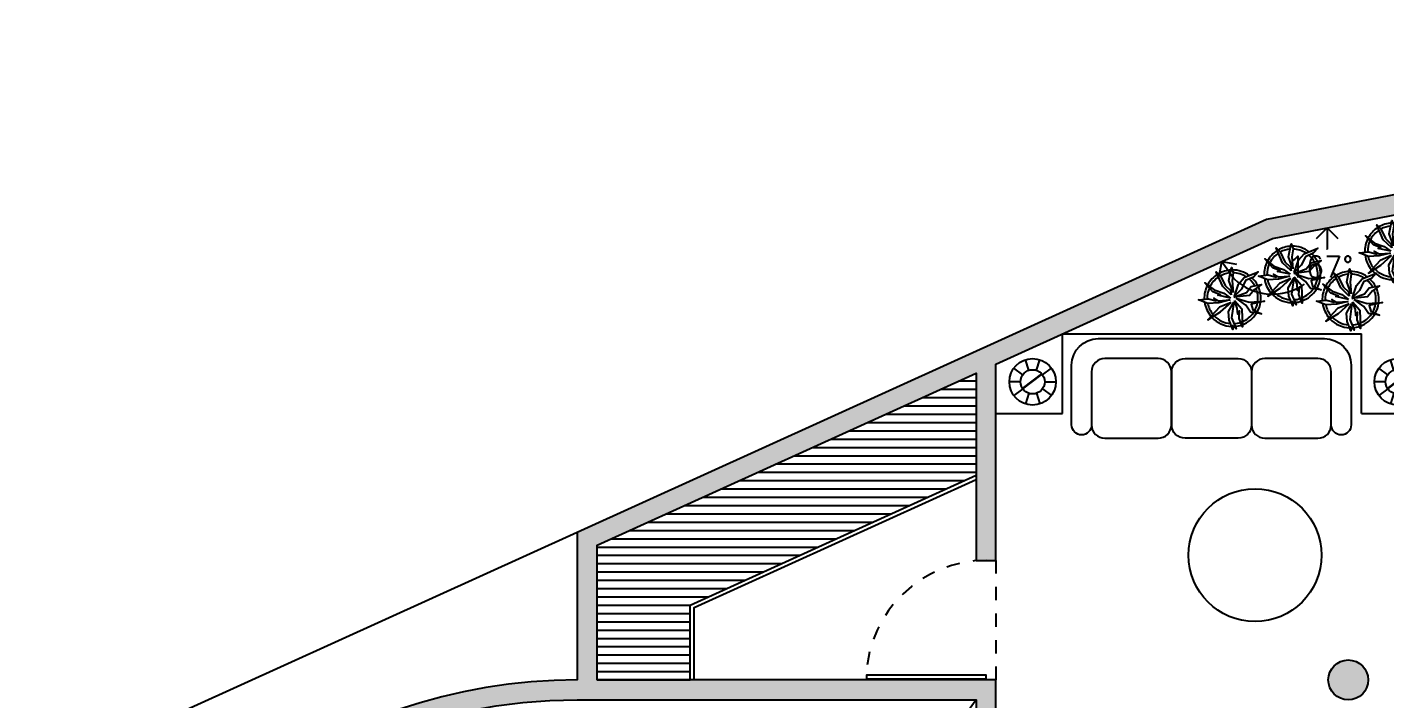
# Model space of a CAD drawing. Extents: x 2414.5 to 2499.6, y 2435.1 to 2467.4.
# Drawn here: x 2479.27 to 2489.49, y 2462.3 to 2467.37 of the extents above; entities that cross this region are included whole.
import ezdxf

# ---------------------------------------------------------------- set-up
doc = ezdxf.new("R2010")
doc.units = 0
doc.header["$LTSCALE"] = 4
doc.header["$MEASUREMENT"] = 0
doc.header["$PDMODE"] = 35
doc.header["$PDSIZE"] = 0.24
doc.linetypes.add('HIDDEN2', pattern=[0.1875, 0.125, -0.0625])
doc.linetypes.add('OCULTA1', pattern=[0.15000000000000002, 0.1, -0.05])
doc.layers.get('0').update_dxf_attribs({"linetype": 'CONTINUOUS'})
doc.layers.get('Defpoints').update_dxf_attribs({"linetype": 'CONTINUOUS'})
for name, color, linetype in [('calidad', 251, 'CONTINUOUS'), ('cotas', 7, 'CONTINUOUS'), ('MUE', 7, 'CONTINUOUS'), ('MUEBLES', 7, 'CONTINUOUS'), ('Muros', 2, 'CONTINUOUS'), ('PUERTA', 7, 'CONTINUOUS')]:
    doc.layers.add(name, color=color, linetype=linetype)
doc.styles.add('ROMANS', font='ROMANS.SHX')
doc.dimstyles.new('1-100', dxfattribs={"dimtxt": 0.16, "dimasz": 0.16, "dimexe": 0, "dimexo": 0, "dimgap": 0.05, "dimtad": 0, "dimtih": 1, "dimtoh": 1, "dimzin": 1, "dimdsep": 46, "dimtxsty": 'ROMANS', "dimblk": 'OPEN90', "dimcen": 0, "dimse1": 1, "dimse2": 1, "dimclrd": 7, "dimclre": 7, "dimclrt": 2, "dimadec": 0, "dimazin": 0, "dimtfac": 1, "dimtofl": 0, "dimtmove": 0, "dimatfit": 3, "dimldrblk": 'OPEN90', "dimfxl": 1, "dimtolj": 1, "dimtzin": 1, "dimarcsym": 0})

# ---------------------------------------------------------------- blocks, each defined once
blk = doc.blocks.new('_OPEN90')
at = {"color": 0, "linetype": 'ByBlock'}
for p, q in [((0, 0), (-1, 0)), ((-0.5, 0.5), (0, 0)), ((0, 0), (-0.5, -0.5))]:
    blk.add_line(p, q, dxfattribs=at)
blk = doc.blocks.new('*D28')
at = {"layer": 'cotas', "color": 7}
for start, end in [(348.5978256876323, 348.9545125096777), (226.4287769504515, 305.1606784806406)]:
    blk.add_arc((2488.632462820585, 2465.774749135498), 0.4194591858583058, start, end, dxfattribs=at)
at = {"layer": 'Defpoints', "color": 0}
for p in [(2495.574817742418, 2467.117207407521), (2488.632462820585, 2465.774749135498), (2488.632462820585, 2465.774749135498), (2488.559197356101, 2465.361738021465), (2486.552596866089, 2464.829574339053)]:
    blk.add_point(p, dxfattribs=at)
at = {"layer": 'cotas', "color": 7, "xscale": 0.16, "yscale": 0.16, "zscale": 0.16}
for p, rotation in [((2489.044292929984, 2465.854385619552), 89.94942159514143), ((2488.250586105541, 2465.601208987092), 125.4338678649877)]:
    blk.add_blockref('_OPEN90', p, dxfattribs=dict(at, rotation=rotation))
at = {"layer": 'cotas', "color": 2, "insert": (2488.993861550498, 2465.561824344509), "char_height": 0.16, "attachment_point": 5, "style": 'ROMANS'}
blk.add_mtext('\\A1;167°', dxfattribs=at)
blk = doc.blocks.new('Maceta')
for points in [[(0.01377035969426288, 0.09685210771112907), (-0.06132823874895621, 0.3095182249908248), (-0.0143918142612165, 0.5409486416092477), (0.01689913539757981, 0.4471247100505025), (-0.00500389083799746, 0.3095182249908248)], [(-0.03316606479347683, -9.819254319154425e-05), (-0.2584634564373118, 0.04994075064814751), (-0.2083982562467099, 0.05932350903412953), (-0.3429499783042047, 0.1124900383542808), (-0.4837608480816016, 0.2719884088805884), (-0.3210469520686274, 0.1437634647736559), (-0.1520739083357512, 0.08434298063002643)], [(-0.01752058996407868, 0.05932350903412953), (-0.1677193831646946, 0.2031851663509769), (-0.283496854689929, 0.4658902268220118), (-0.2115270319495721, 0.393959398163588), (-0.127040510083134, 0.2219494656892493), (-0.03316606479347683, 0.1312543376925532)], [(0.02941583452366103, 0.01553852066672334), (0.2484556747617717, 0.09685210771112907), (0.3360709723315267, 0.2031851663509769), (0.514431939487622, 0.2407149824612134), (0.3923953202424855, 0.1500186370308256), (0.3016512469698682, 0.04681316451979001)], [(0.03880375794688007, 0.03117645130987512), (0.110773580687237, 0.2469689372851462), (0.2109055773830733, 0.3626847543109761), (0.4549788158738011, 0.4627626406936542), (0.3736210697102251, 0.3720662952632665), (0.2359389756356904, 0.3095182249908248), (0.1608403771920166, 0.1594013954168076)], [(-0.03942521251337894, -0.03450042252461571), (-0.2396892059050515, -0.08453936571595477), (-0.430565275873505, -0.0970484927970574), (-0.5964095439039738, -0.03137283639580346), (-0.4211789487644637, -0.01260731962429418), (-0.283496854689929, -0.0501371357345306), (-0.3273045034748066, -9.819254319154425e-05), (-0.2428179816083684, -0.04700954960571835)], [(-0.02064936566694087, -0.07828419345878501), (-0.2240437310761081, -0.1627253666315482), (-0.430565275873505, -0.3879006109928014), (-0.2115270319495721, -0.2471653223710746)], [(0.02941583452366103, -0.07202902120161525), (-0.01126303855789956, -0.3534983810109225), (0.07009470760567638, -0.5442713953907514), (0.004384032585221576, -0.4848509112466672), (0.01064158399140069, -0.5567817399050909), (-0.05819946304563928, -0.3910281971211589), (-0.06758738646885831, -0.2409101501139048)], [(0.03880375794688007, -0.04388196347736084), (0.1670979285981957, -0.1908712069225658), (0.1796146277247317, -0.5129979689709216), (0.120161504110456, -0.359753553268547), (0.129549427533675, -0.2252734369039899), (0.09825688156115575, -0.2878227246101233), (0.08887055445211445, -0.1783620798414631)], [(0.06696593190235944, -9.819254319154425e-05), (0.298522471267006, -0.07515660732997276), (0.5707562873985808, -0.05639230799170036), (0.3360709723315267, -0.1095588373118517), (0.3642331462870061, -0.2096367236945298), (0.514431939487622, -0.2784399662241412), (0.3235542732049907, -0.2502929084998868), (0.2390677513385526, -0.1283231366501241)]]:
    blk.add_lwpolyline(points, close=True)
for radius, start, end in [(0.5, 93.19793680463629, 120.147394118648), (0.5, 53.65505974548347, 90.46271715958302), (0.5, 122.3231299396141, 151.6617971862354), (0.45, 123.2802889970804, 152.7749825049882), (0.45, 94.87025923617371, 118.539580619816), (0.45, 57.62169793406093, 88.41691025871549), (0.45, 29.16559291705968, 49.26160769605427), (0.5, 27.39115289617414, 46.6374579899953), (0.5, 153.0066704527745, 181.9852254231637), (0.45, 155.546116315146, 181.5257029506003), (0.45, 352.1477489140418, 22.67368426481629), (0.5, 353.3417129645479, 24.09224283523112), (0.5, 188.0493372362197, 220.5202579817198), (0.45, 191.7440342598318, 219.7431122116045), (0.45, 330.5705937743141, 349.603897657693), (0.5, 331.0533448787471, 352.0336343867062), (0.5, 222.9184016077866, 268.1555603605901), (0.45, 224.0656669417161, 265.2328375008899), (0.45, 273.3822567425927, 288.5276045197587), (0.5, 275.4227605926937, 288.7954504602435), (0.45, 292.414510508866, 325.5271989738022), (0.5, 290.3212424010856, 328.3003832095128), (0.5, 270.1831498485533, 272.2789870533923)]:
    blk.add_arc((0.004384032585221576, -0.003225778671549051), radius, start, end)
blk = doc.blocks.new('lamp')
at = {"layer": 'MUE'}
for p, q in [((-0.02480794835946654, 0.08232643503333748), (-0.05073351662167624, 0.1621171296660577)), ((0.0314968631469128, 0.08232643503333748), (0.05742243140912251, 0.1621171296660577)), ((-0.07035949773353423, 0.04923129719645658), (-0.1382335166217672, 0.098544658465471)), ((-0.0718943143724573, -0.05568800328455836), (0.0718943143724573, 0.05568800328501311)), ((-0.07005624004295896, -0.05828175069154895), (0.07394613476753875, 0.05325981961732396)), ((0.07704841252098049, 0.04923129719645658), (0.1449224314092135, 0.098544658465471)), ((-0.08775864135441225, -0.004317760685808025), (-0.1716555426064588, -0.004317760685808025)), ((-0.07035949773353423, -0.05786681856807263), (-0.1382335166217672, -0.1071801798370871)), ((-0.02480794835946654, -0.09096195640495353), (-0.05073351662167624, -0.1707526510376738)), ((0.0314968631469128, -0.09096195640495353), (0.05742243140912251, -0.1707526510376738)), ((0.07704841252098049, -0.05786681856807263), (0.1449224314092135, -0.1071801798370871)), ((0.09444755614185851, -0.004317760685808025), (0.178344457393905, -0.004317760685808025))]:
    blk.add_line(p, q, dxfattribs=at)
for radius in [0.175, 0.09110309874817844]:
    blk.add_circle((0.003344457393723133, -0.004317760685808025), radius, dxfattribs=at)

msp = doc.modelspace()

# ---------------------------------------------------------------- hatches: boundary and pattern name
at = {"layer": 'calidad'}
h = msp.add_hatch(color=256, dxfattribs=at)
edge = h.paths.add_edge_path()
edge.add_line((2478.352596866088, 2458.452136129383), (2477.052596866088, 2458.452136129383))
edge.add_line((2477.052596866088, 2458.452136129383), (2477.052596866088, 2460.19021406863))
edge.add_line((2477.052596866088, 2460.19021406863), (2478.484249316173, 2461.162992491958))
edge.add_line((2478.484249316173, 2461.162992491958), (2479.252596866089, 2461.512160541719))
edge.add_line((2479.252596866089, 2461.512160541719), (2479.252596866088, 2458.302136129385))
edge.add_line((2479.252596866088, 2458.302136129385), (2479.402596866088, 2458.302136129385))
edge.add_arc((2483.402596866088, 2458.302136129383), 4, 90, 179.9999999999804, ccw=False)
edge.add_line((2483.402596866088, 2462.302136129383), (2486.402596866089, 2462.302136129384))
edge.add_line((2486.402596866089, 2462.302136129384), (2486.402596866089, 2460.377136129383))
edge.add_line((2486.402596866089, 2460.377136129383), (2486.552596866089, 2460.377136129383))
edge.add_line((2486.552596866089, 2460.377136129383), (2486.552596866089, 2462.452136129383))
edge.add_line((2486.552596866089, 2462.452136129383), (2483.552596866089, 2462.452136129383))
edge.add_line((2483.552596866089, 2462.452136129383), (2483.552596866089, 2463.466253600421))
edge.add_line((2483.552596866089, 2463.466253600421), (2486.402596866089, 2464.761408302121))
edge.add_line((2486.402596866089, 2464.761408302121), (2486.402596866089, 2463.352136129383))
edge.add_line((2486.402596866089, 2463.352136129383), (2486.552596866089, 2463.352136129383))
edge.add_line((2486.552596866089, 2463.352136129383), (2486.552596866089, 2464.829574339053))
edge.add_line((2486.552596866089, 2464.829574339053), (2488.632462820585, 2465.774749135498))
edge.add_line((2488.632462820585, 2465.774749135498), (2495.574817742418, 2467.117207407522))
edge.add_line((2495.574817742418, 2467.117207407522), (2499.356786161851, 2467.211762593222))
edge.add_line((2499.356786161851, 2467.211762593222), (2499.350857926943, 2465.027136129383))
edge.add_line((2499.350857926943, 2465.027136129383), (2496.518646383786, 2465.027136129383))
edge.add_line((2496.518646383786, 2465.027136129383), (2496.518646383786, 2464.977136129383))
edge.add_line((2496.518646383786, 2464.977136129383), (2497.418646383786, 2464.977136129383))
edge.add_line((2497.418646383786, 2464.977136129383), (2497.418646383787, 2464.927136129383))
edge.add_line((2497.418646383787, 2464.927136129383), (2496.518646383786, 2464.927136129383))
edge.add_line((2496.518646383786, 2464.927136129383), (2496.518646383786, 2464.877136129383))
edge.add_line((2496.518646383786, 2464.877136129383), (2499.350450884709, 2464.877136129383))
edge.add_line((2499.350450884709, 2464.877136129383), (2499.338999429858, 2460.657136129384))
edge.add_line((2499.338999429858, 2460.657136129384), (2497.263646383786, 2460.657136129384))
edge.add_line((2497.263646383786, 2460.657136129384), (2497.263646383785, 2460.577136129384))
edge.add_line((2497.263646383785, 2460.577136129384), (2499.138456706881, 2460.577136129384))
edge.add_line((2499.138456706881, 2460.577136129384), (2499.138456706881, 2460.457136129383))
edge.add_line((2499.138456706881, 2460.457136129383), (2497.263646383786, 2460.457136129383))
edge.add_line((2497.263646383786, 2460.457136129383), (2497.263646383786, 2460.377136129383))
edge.add_line((2497.263646383786, 2460.377136129383), (2499.488240169966, 2460.377136129383))
edge.add_line((2499.488240169966, 2460.377136129383), (2499.507204088612, 2467.365570152641))
edge.add_line((2499.507204088612, 2467.365570152641), (2495.558592530423, 2467.266848625188))
edge.add_line((2495.558592530423, 2467.266848625188), (2488.586560781402, 2465.91865168054))
edge.add_line((2488.586560781402, 2465.91865168054), (2483.402596866089, 2463.562849842519))
edge.add_line((2483.402596866089, 2463.562849842519), (2483.402596866086, 2462.452136129383))
edge.add_arc((2483.402596866087, 2458.302136129384), 4.149999999999181, 90.00000000001884, 164.548306569064)
edge.add_line((2479.402596866088, 2459.407803348758), (2479.402596866089, 2461.745088857678))
edge.add_line((2479.402596866089, 2461.745088857678), (2478.410535833646, 2461.294256397839))
edge.add_line((2478.410535833646, 2461.294256397839), (2476.902596866089, 2460.269642853365))
edge.add_line((2476.902596866089, 2460.269642853365), (2476.902596866088, 2458.452136129383))
edge.add_line((2476.902596866088, 2458.452136129383), (2476.902596866088, 2458.302136129384))
edge.add_line((2476.902596866088, 2458.302136129384), (2476.902596866088, 2453.302136129383))
edge.add_line((2476.902596866088, 2453.302136129383), (2477.552596866088, 2453.302136129383))
edge.add_line((2477.552596866088, 2453.302136129383), (2477.552596866088, 2453.452136129382))
edge.add_line((2477.552596866088, 2453.452136129382), (2477.052596866088, 2453.452136129382))
edge.add_line((2477.052596866088, 2453.452136129382), (2477.052596866088, 2458.302136129384))
edge.add_line((2477.052596866088, 2458.302136129384), (2478.352596866088, 2458.302136129385))
edge.add_line((2478.352596866088, 2458.302136129385), (2478.352596866088, 2458.452136129383))
h = msp.add_hatch(color=256, dxfattribs=at)
edge = h.paths.add_edge_path()
edge.add_arc((2489.202596866087, 2462.452136129384), 0.15, 0, 360)
at = {"layer": 'MUEBLES'}
h = msp.add_hatch(dxfattribs=at)
h.set_pattern_fill('ANSI31', color=8, scale=0.5, angle=135, style=0)
h.set_pattern_definition([(180, (-17.2881176754986, 7.202415590722012), (-1.387778780781446e-17, -0.0625), [])])
h.paths.add_polyline_path([(2483.552596866089, 2463.466253600421), (2483.552596866089, 2462.452136129383), (2484.252596866089, 2462.452136129383), (2484.252596866088, 2463.015471137298), (2486.402596866089, 2463.992517666651), (2486.402596866089, 2464.761408302122)])

# ---------------------------------------------------------------- linework, layer by layer
at = {"layer": 'MUE'}
msp.add_lwpolyline([(2487.271699486932, 2464.371299174729, -1), (2487.121699486931, 2464.371299174729), (2487.121699486931, 2464.821299174729, -0.4142135623730979), (2487.321699486931, 2465.021299174729), (2489.024637435853, 2465.021299172578, -0.4142135623730929), (2489.224637435853, 2464.821299172578), (2489.224637433702, 2464.371299174729, -1), (2489.074637433702, 2464.371299174729)], format="xyb", dxfattribs=at)
for points in [[(2487.371699486931, 2464.271299174729), (2487.771699486932, 2464.271299174729, 0.4142135623730951), (2487.871699486931, 2464.371299174729), (2487.871699486931, 2464.771299174729, 0.4142135623730951), (2487.771699486932, 2464.871299174729), (2487.371699486931, 2464.871299174729, 0.4142135623730951), (2487.271699486932, 2464.771299174729), (2487.271699486932, 2464.371299174729, 0.4142135623730951)], [(2488.374637433702, 2464.271299174729), (2487.974637433702, 2464.271299174729, -0.4142135623730951), (2487.874637433702, 2464.371299174729), (2487.874637433702, 2464.771299174729, -0.4142135623730951), (2487.974637433702, 2464.871299174729), (2488.374637433702, 2464.871299174729, -0.4142135623730951), (2488.474637433702, 2464.771299174729), (2488.474637433702, 2464.371299174729, -0.4142135623730951)], [(2488.574637433702, 2464.271299174729), (2488.974637433702, 2464.271299174729, 0.4142135623730951), (2489.074637433702, 2464.371299174729), (2489.074637433702, 2464.771299174729, 0.4142135623730951), (2488.974637433702, 2464.871299174729), (2488.574637433702, 2464.871299174729, 0.4142135623730951), (2488.474637433702, 2464.771299174729), (2488.474637433702, 2464.371299174729, 0.4142135623730951)]]:
    msp.add_lwpolyline(points, format="xyb", close=True, dxfattribs=at)
at = {"layer": 'MUEBLES'}
for points in [[(2484.252596866088, 2462.452136129383), (2484.252596866088, 2463.015471137298), (2486.402596866089, 2463.992517666651)], [(2484.282596866089, 2462.452136129383), (2484.282596866089, 2462.996151888879), (2486.402596866089, 2463.959565210845)]]:
    msp.add_lwpolyline(points, dxfattribs=at)
msp.add_circle((2488.501067544135, 2463.391164183246), 0.5, dxfattribs=at)
at = {"layer": 'Muros', "color": 1}
for p, q in [((2487.052596866089, 2464.456794462157), (2487.052596866089, 2465.056794462158)), ((2487.052596866089, 2465.056794462158), (2489.302596866088, 2465.056794462158)), ((2489.302596866089, 2464.456794462158), (2489.302596866088, 2465.056794462158)), ((2486.552596866089, 2464.456794462158), (2487.052596866089, 2464.456794462158)), ((2489.302596866088, 2464.456794462158), (2489.802596866088, 2464.456794462157))]:
    msp.add_line(p, q, dxfattribs=at)
at = {"layer": 'Muros', "color": 7, "linetype": 'OCULTA1', "ltscale": 0.25}
msp.add_line((2486.552596866089, 2463.352136129383), (2486.552596866089, 2462.452136129383), dxfattribs=at)
at = {"layer": 'Muros', "color": 7}
msp.add_line((2486.402596866089, 2462.302136129384), (2483.552596866089, 2458.352136129384), dxfattribs=at)
at = {"layer": 'Muros'}
for points in [[(2495.558592530423, 2467.266848625188), (2488.586560781402, 2465.91865168054), (2483.402596866089, 2463.562849842519), (2483.402596866086, 2462.452136129383, 0.3372577377321255), (2479.402596866088, 2459.407803348758), (2479.402596866089, 2461.745088857678), (2478.410535833646, 2461.294256397839)], [(2479.252596866088, 2458.302136129385), (2479.402596866088, 2458.302136129385, -0.4142135623729951), (2483.402596866088, 2462.302136129383), (2486.402596866089, 2462.302136129384), (2486.402596866089, 2460.377136129383), (2486.552596866089, 2460.377136129383), (2486.552596866089, 2462.452136129383), (2483.552596866089, 2462.452136129383), (2483.552596866089, 2463.466253600421), (2486.402596866089, 2464.761408302121), (2486.402596866089, 2463.352136129383), (2486.552596866089, 2463.352136129383), (2486.552596866089, 2464.829574339053), (2488.632462820585, 2465.774749135498), (2495.574817742418, 2467.117207407522)]]:
    msp.add_lwpolyline(points, format="xyb", dxfattribs=at)
msp.add_lwpolyline([(2483.402596866089, 2463.562849842519), (2479.402596866088, 2461.745088857678)], dxfattribs=at)
msp.add_circle((2489.202596866087, 2462.452136129384), 0.15, dxfattribs=at)
at = {"layer": 'PUERTA', "color": 1}
msp.add_lwpolyline([(2486.477596866089, 2462.452136129383), (2486.477596866089, 2462.488136129384), (2485.577596866089, 2462.488136129384), (2485.57759686609, 2462.461136129384), (2486.477596866089, 2462.461136129384)], dxfattribs=at)
at = {"layer": 'PUERTA', "linetype": 'HIDDEN2', "ltscale": 0.2}
msp.add_arc((2486.478116781626, 2462.4508445507), 0.901291728641406, 90.03305141560026, 177.6286699284954, dxfattribs=at)

# ---------------------------------------------------------------- block references
at = {"layer": 'MUEBLES', "xscale": 0.4250000000001819, "yscale": 0.4250000000001819, "zscale": 0.425}
for p in [(2489.537265437646, 2465.679252731468), (2488.780000387656, 2465.505708776069), (2488.330253856212, 2465.326676110015), (2489.217995702653, 2465.31631730887)]:
    msp.add_blockref('Maceta', p, dxfattribs=at)
at = {"layer": 'Muros'}
for p in [(2486.824861552296, 2464.700333040795), (2489.57083673151, 2464.700394042433)]:
    msp.add_blockref('lamp', p, dxfattribs=at)

# ---------------------------------------------------------------- dimensions: what is measured, and where the dimension line sits
at = {"layer": 'cotas'}
dim = msp.add_angular_dim_2l(base=(2488.559197356101, 2465.361738021465), line1=((2486.552596866089, 2464.829574339053), (2488.632462820585, 2465.774749135498)), line2=((2488.632462820585, 2465.774749135498), (2495.574817742418, 2467.117207407522)), dimstyle='1-100', override={"dimdec": 0, "dimazin": 1}, dxfattribs=at)
dim.commit()
dim.dimension.update_dxf_attribs({"geometry": '*D28', "text_midpoint": (2488.993861550498, 2465.561824344508), "dimtype": 162})

doc.saveas('drawing.dxf')
